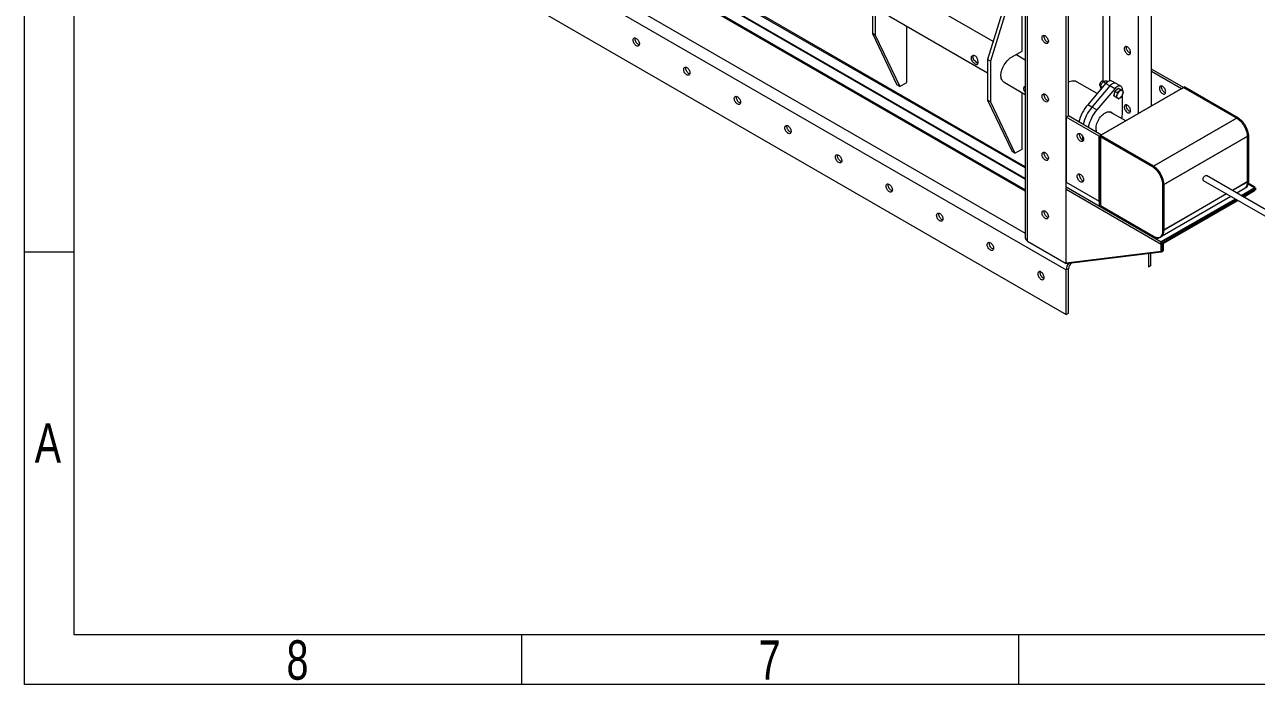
# Model space of a CAD drawing. Header units: millimetres. Extents: x 953 to 17674, y 376 to 6295.
# Drawn here: x 953 to 3432, y 555 to 1883 of the extents above; entities that cross this region are included whole.
import ezdxf

# ---------------------------------------------------------------- set-up
doc = ezdxf.new("R2010")
doc.units = ezdxf.units.MM
doc.styles.add('SLDTEXTSTYLE0', font='TXT', dxfattribs={"width": 0.75})

msp = doc.modelspace()

# ---------------------------------------------------------------- linework, layer by layer
at = {"linetype": 'Continuous', "lineweight": 20}
for p, q in [((952.90534, 554.87005), (952.90534, 6294.86983)), ((1052.90534, 654.87005), (1052.90534, 6194.86983)), ((2966.82335, 2776.51202), (2966.82335, 1453.71593)), ((2971.50962, 1447.18468), (2971.50962, 2769.98077)), ((3049.29137, 1402.28223), (3049.29137, 2725.07832)), ((3194.06301, 2419.5063), (3194.06301, 1703.48249)), ((3220.76291, 1718.89769), (3220.76291, 2416.51345)), ((2966.82335, 1594.39823), (1918.62767, 2199.50871)), ((2966.82333, 1596.84746), (1920.74898, 2200.73332)), ((2966.82331, 1550.30863), (1899.53578, 2166.4406)), ((2966.82331, 1547.859), (1899.53578, 2163.99098)), ((1918.10682, 2177.16144), (2966.82335, 1571.75027)), ((2966.82335, 1572.95309), (1918.62767, 2178.06358)), ((1725.58751, 2153.37555), (3049.29137, 1389.21757)), ((1825.9967, 2121.53777), (2966.82331, 1462.95258)), ((1725.58751, 2063.55606), (3049.29137, 1299.39809)), ((3053.534, 1699.0944), (3053.534, 1995.49951)), ((2940.3969, 1973.01679), (2890.89943, 1812.57114)), ((2946.05377, 1969.75115), (2896.5563, 1809.3055)), ((2960.19591, 1829.71307), (2960.19591, 1977.91524)), ((3136.9726, 1770.00582), (3136.9726, 1958.8524)), ((2658.96845, 1946.46205), (2658.96845, 1864.808)), ((2664.62532, 1943.19641), (2664.62532, 1861.54236)), ((2902.10655, 1848.89895), (2715.83747, 1956.4298)), ((3122.83047, 1957.20284), (3122.83047, 1769.24461)), ((2692.05297, 1900.88017), (2890.89943, 1786.08855)), ((2664.62532, 1861.54236), (2658.96845, 1864.808)), ((2658.96845, 1864.808), (2708.46592, 1761.51094)), ((2664.62532, 1861.54236), (2714.12279, 1758.2453)), ((2728.26493, 1766.40938), (2728.26493, 1879.97542)), ((2896.5563, 1809.3055), (2890.89943, 1812.57114)), ((2890.89943, 1812.57114), (2890.89943, 1730.91709)), ((2938.9827, 1817.46695), (2960.19591, 1829.71307)), ((2966.82329, 1811.53877), (2947.76845, 1822.5389)), ((2869.74783, 1806.06752), (2871.55108, 1805.23535)), ((2896.5563, 1809.3055), (2896.5563, 1727.65146)), ((3285.46502, 1756.24299), (3220.76295, 1793.5947)), ((3281.22237, 1753.79376), (3220.76297, 1788.69623)), ((2714.12279, 1758.2453), (2708.46592, 1761.51094)), ((2714.12279, 1758.2453), (2728.26493, 1766.40938)), ((2923.98395, 1766.98927), (2966.82335, 1742.25861)), ((3111.40014, 1744.2417), (3071.28958, 1767.39704)), ((3128.53389, 1764.44745), (3092.34438, 1721.76936)), ((3116.44101, 1762.11735), (3116.44105, 1761.33032)), ((3120.68301, 1768.67838), (3120.00143, 1768.28484)), ((3123.66014, 1768.01354), (3128.97055, 1764.9479)), ((3124.53523, 1768.48409), (3123.68344, 1768.97581)), ((3137.01915, 1759.54901), (3128.53389, 1764.44745)), ((3130.76698, 1769.95813), (3133.22389, 1768.53978)), ((3149.42172, 1764.50949), (3140.93647, 1769.40792)), ((3159.32126, 1758.79461), (3149.42172, 1764.50949)), ((2960.19591, 1632.51848), (2960.19591, 1746.08452)), ((3137.01915, 1759.54901), (3100.82963, 1716.87093)), ((3146.91868, 1753.83413), (3110.72917, 1711.15605)), ((3117.68392, 1758.58322), (3118.52155, 1758.09967)), ((3118.48821, 1758.99968), (3122.13105, 1756.89672)), ((3146.91868, 1753.83413), (3137.01915, 1759.54901)), ((3145.12767, 1739.34294), (3146.11737, 1744.00034)), ((3145.12767, 1739.34294), (3149.62213, 1736.74835)), ((3147.69722, 1737.79356), (3145.12767, 1739.34294)), ((3146.11737, 1744.00034), (3147.10704, 1748.65772)), ((3147.32224, 1738.00944), (3147.07498, 1738.16874)), ((3147.10704, 1748.65772), (3150.66625, 1751.76572)), ((3147.10704, 1748.65772), (3151.60149, 1746.06313)), ((3147.32224, 1738.00944), (3147.72171, 1737.77883)), ((3150.26674, 1736.24416), (3147.69722, 1737.79356)), ((3150.26674, 1736.24416), (3154.7612, 1733.64957)), ((3150.66625, 1751.76572), (3154.22547, 1754.87372)), ((3154.22547, 1754.87372), (3158.71993, 1752.27913)), ((3162.42847, 1750.05553), (3162.42847, 1751.92692)), ((3162.42847, 1704.79864), (3162.42847, 1741.1155)), ((3281.22237, 1753.79376), (3285.46502, 1756.24299)), ((2896.5563, 1727.65146), (2890.89943, 1730.91709)), ((2890.89943, 1730.91709), (2940.3969, 1627.62003)), ((2896.5563, 1727.65146), (2946.05377, 1624.35439)), ((3100.82963, 1716.87093), (3092.34438, 1721.76936)), ((3110.72917, 1711.15605), (3100.82963, 1716.87093)), ((3049.29137, 1696.64519), (3053.534, 1699.0944)), ((3115.75939, 1658.27401), (3049.29137, 1696.64519)), ((3049.29137, 1696.64519), (3049.29137, 1565.99866)), ((3120.00202, 1660.72323), (3053.534, 1699.0944)), ((3169.03374, 1689.03184), (3137.79975, 1707.06283)), ((3081.81824, 1658.8491), (3081.81824, 1650.92116)), ((3120.00202, 1660.72323), (3115.75939, 1658.27401)), ((3115.75939, 1527.62749), (3115.75939, 1658.27401)), ((2946.05377, 1624.35439), (2940.3969, 1627.62003)), ((2946.05377, 1624.35439), (2960.19591, 1632.51848)), ((3049.29137, 1565.99866), (3115.75939, 1527.62749)), ((2971.50962, 1447.18468), (3049.29137, 1402.28223)), ((1052.90534, 1424.87002), (952.90534, 1424.87002)), ((3214.75435, 1422.67558), (3214.75435, 1394.91783)), ((3218.997, 1423.19849), (3218.997, 1397.36706)), ((3053.534, 1391.66679), (3049.29137, 1389.21757)), ((3049.29137, 1299.39809), (3049.29137, 1389.21757)), ((3053.534, 1301.84731), (3053.534, 1391.66679)), ((3218.997, 1397.36706), (3214.75435, 1394.91783)), ((3049.29137, 1299.39809), (3053.534, 1301.84731)), ((8852.90503, 654.87005), (1052.90534, 654.87005)), ((1952.9053, 654.87005), (1952.9053, 554.87005)), ((2952.90526, 654.87005), (2952.90526, 554.87005)), ((8952.90502, 554.87005), (952.90534, 554.87005))]:
    msp.add_line(p, q, dxfattribs=at)
at = {"color": 0, "linetype": 'Continuous', "lineweight": 0, "extrusion": (1e-16, 0.816497, 0.57735)}
for p, q in [((3285.45594, 1756.24823), (3115.75031, 1658.26864)), ((3285.45594, 1756.24823), (3392.39235, 1694.50846)), ((3392.39235, 1694.50846), (3222.68672, 1596.52887)), ((3115.75031, 1658.26864), (3115.75031, 1517.77503)), ((3222.68672, 1596.52887), (3115.75031, 1658.26864)), ((3413.60555, 1657.76612), (3243.89993, 1559.78653)), ((3413.60555, 1657.76612), (3413.60555, 1566.2623)), ((3567.47218, 1429.02738), (3325.75274, 1568.58416)), ((3573.47218, 1439.41968), (3331.75274, 1578.97647)), ((3413.60555, 1566.2623), (3383.68994, 1548.99051)), ((3049.29137, 1556.14512), (3240.52272, 1445.73765)), ((3049.29137, 1551.54347), (3240.52272, 1441.136)), ((3380.47673, 1536.98925), (3237.68672, 1454.5494)), ((3243.89993, 1468.28271), (3243.89993, 1559.78653)), ((3371.68994, 1542.06231), (3243.89993, 1468.28271)), ((3407.39235, 1552.52899), (3392.47673, 1543.91745))]:
    msp.add_line(p, q, dxfattribs=at)
at = {"color": 0, "linetype": 'Continuous', "lineweight": 0, "extrusion": (3e-16, 0.816497, 0.57735)}
for p, q in [((3287.58633, 1757.47821), (3117.88071, 1659.49862)), ((3287.58633, 1757.47821), (3394.52274, 1695.73845)), ((3394.52274, 1695.73845), (3224.81712, 1597.75886)), ((3117.88071, 1659.49862), (3117.88071, 1519.00501)), ((3224.81712, 1597.75886), (3117.88071, 1659.49862)), ((3415.73595, 1658.9961), (3246.03032, 1561.01651)), ((3415.73595, 1658.9961), (3415.73595, 1567.49228)), ((3415.73595, 1567.49228), (3383.68994, 1548.99051)), ((3380.47673, 1536.98925), (3239.81712, 1455.77938)), ((3246.03032, 1469.51269), (3246.03032, 1561.01651)), ((3371.68994, 1542.06231), (3246.03032, 1469.51269)), ((3409.52274, 1553.75897), (3392.47673, 1543.91745)), ((3117.88071, 1519.00501), (3224.81712, 1457.26525))]:
    msp.add_line(p, q, dxfattribs=at)
for p, q in [((3429.70504, 1554.6853), (3415.30911, 1562.84967)), ((3401.73021, 1538.57496), (3429.70504, 1554.6853)), ((3405.72041, 1536.27121), (3429.70504, 1550.08365)), ((3429.70504, 1554.6853), (3429.70504, 1550.08365)), ((3240.52272, 1445.73765), (3389.71499, 1531.65554)), ((3240.52272, 1441.136), (3393.70518, 1529.3518)), ((3240.52272, 1445.73765), (3240.52272, 1441.136)), ((3240.52272, 1441.136), (3240.52272, 1425.85154)), ((3243.53257, 1442.86934), (3243.53257, 1427.58487)), ((3240.52272, 1425.85154), (3049.29137, 1402.28223)), ((3243.53257, 1427.58487), (3240.52272, 1425.85154))]:
    msp.add_line(p, q)
at = {"linetype": 'Continuous', "lineweight": 20, "flags": 128}
for points in [[(3000.501, 1856.68258), (3000.63123, 1858.08671), (3001.01671, 1859.28295), (3001.64166, 1860.22229), (3002.48039, 1860.86631), (3003.49865, 1861.18865), (3004.65474, 1861.1761), (3005.90128, 1860.82921), (3007.18726, 1860.16212), (3008.4601, 1859.20218), (3009.6676, 1857.98867), (3010.76039, 1856.57127), (3011.69369, 1855.00804), (3012.42923, 1853.36297), (3012.93702, 1851.70344), (3013.19622, 1850.09727), (3013.19622, 1848.61031), (3012.93702, 1847.30346), (3012.42923, 1846.23015), (3011.69369, 1845.43433), (3010.76039, 1844.94867), (3009.6676, 1844.79297), (3008.4601, 1844.97361), (3007.18726, 1845.48326), (3005.90128, 1846.30098), (3004.65474, 1847.39326), (3003.49865, 1848.7155), (3002.48039, 1850.21351), (3001.64166, 1851.82595), (3001.01671, 1853.48684), (3000.63123, 1855.12809), (3000.501, 1856.68258)], [(3004.74363, 1859.1318), (3004.87386, 1860.53593), (3005.01784, 1861.10762)], [(2183.79268, 1855.38116), (2185.07373, 1854.49119), (2186.30236, 1853.33679), (2187.42822, 1851.96522), (2188.40523, 1850.43265), (2189.19342, 1848.8018), (2189.7605, 1847.13945), (2190.08326, 1845.51364), (2190.14847, 1843.99097), (2189.95349, 1842.63372), (2189.50627, 1841.49751), (2188.82514, 1840.62884), (2187.93799, 1840.06325), (2186.88112, 1839.82393), (2185.69784, 1839.92062), (2184.43651, 1840.34946), (2183.14884, 1841.09281), (2181.88756, 1842.12026), (2180.70424, 1843.38976), (2179.64737, 1844.84932), (2178.76022, 1846.43919), (2178.07908, 1848.09429), (2177.63186, 1849.74685), (2177.43689, 1851.3292), (2177.50209, 1852.77659), (2177.82485, 1854.02975), (2178.39194, 1855.03736), (2179.18013, 1855.75819), (2180.15718, 1856.16271), (2181.283, 1856.2344), (2182.51163, 1855.97026), (2183.79268, 1855.38116)], [(2189.88239, 1842.38268), (2188.67914, 1842.79867), (2187.39147, 1843.54203), (2186.13019, 1844.56947), (2184.94687, 1845.83898), (2183.89, 1847.29854), (2183.00285, 1848.88841), (2182.32171, 1850.54351), (2181.87449, 1852.19607), (2181.67952, 1853.77842), (2181.74472, 1855.22581), (2181.94559, 1856.13111)], [(3012.95468, 1847.35915), (3012.70272, 1847.42283), (3011.42989, 1847.93248), (3010.1439, 1848.7502), (3008.89737, 1849.84247), (3007.74128, 1851.16472), (3006.72301, 1852.66272), (3005.88429, 1854.27517), (3005.25934, 1855.93606), (3004.87386, 1857.57731), (3004.74363, 1859.1318)], [(3178.69191, 1827.27279), (3178.56159, 1828.82733), (3178.17611, 1830.46863), (3177.55124, 1832.12947), (3176.71252, 1833.74186), (3175.69425, 1835.23987), (3174.53817, 1836.56211), (3173.29163, 1837.65443), (3172.00556, 1838.47216), (3170.73281, 1838.98176), (3169.5253, 1839.1624), (3168.43252, 1839.0067), (3167.49922, 1838.52104), (3166.76359, 1837.72527), (3166.2558, 1836.65196), (3165.9966, 1835.34511), (3165.9966, 1833.85815), (3166.2558, 1832.25203), (3166.76359, 1830.59244), (3167.49922, 1828.94733), (3168.43252, 1827.3841), (3169.5253, 1825.9667), (3170.73281, 1824.75319), (3172.00556, 1823.7933), (3173.29163, 1823.12616), (3174.53817, 1822.77926), (3175.69425, 1822.76672), (3176.71252, 1823.08906), (3177.55124, 1823.73313), (3178.17611, 1824.67246), (3178.56159, 1825.8687), (3178.69191, 1827.27279)], [(3170.20663, 1837.06969), (3170.33686, 1838.47382), (3170.48084, 1839.04546)], [(3178.41768, 1825.29704), (3178.16572, 1825.36072), (3176.89289, 1825.87037), (3175.6069, 1826.68804), (3174.36037, 1827.78036), (3173.20428, 1829.10261), (3172.18601, 1830.60061), (3171.34729, 1832.21306), (3170.72234, 1833.8739), (3170.33686, 1835.51519), (3170.20663, 1837.06969)], [(2923.98395, 1766.98927), (2922.81479, 1767.77868), (2921.42479, 1769.0878), (2920.24059, 1770.6769), (2919.27615, 1772.52739), (2918.54271, 1774.61753), (2918.04896, 1776.92288), (2917.80063, 1779.41637), (2917.80063, 1782.06877), (2918.04896, 1784.84897), (2918.54271, 1787.7244), (2919.27615, 1790.66135), (2920.24059, 1793.62539), (2921.42479, 1796.58173), (2922.81479, 1799.49572), (2924.39442, 1802.33323), (2926.14503, 1805.06098), (2928.04615, 1807.64696), (2930.07552, 1810.06088), (2932.20928, 1812.27444), (2934.4225, 1814.2617), (2936.68916, 1815.99931), (2938.9827, 1817.46695)], [(2285.61605, 1796.59978), (2286.8971, 1795.70981), (2288.12572, 1794.55541), (2289.25159, 1793.18384), (2290.2286, 1791.65127), (2291.01679, 1790.02042), (2291.58387, 1788.35807), (2291.90663, 1786.73226), (2291.97183, 1785.20959), (2291.77686, 1783.85234), (2291.32964, 1782.71613), (2290.64851, 1781.84746), (2289.76136, 1781.28187), (2288.70448, 1781.04255), (2287.52121, 1781.13924), (2286.25988, 1781.56808), (2284.97221, 1782.31143), (2283.71093, 1783.33888), (2282.52761, 1784.60838), (2281.47074, 1786.06794), (2280.58359, 1787.65781), (2279.90245, 1789.31291), (2279.45527, 1790.96544), (2279.26026, 1792.54782), (2279.3255, 1793.99519), (2279.64822, 1795.24837), (2280.21531, 1796.25598), (2281.0035, 1796.97681), (2281.98054, 1797.38133), (2283.10641, 1797.453), (2284.33499, 1797.18889), (2285.61605, 1796.59978)], [(2291.70576, 1783.60131), (2290.50251, 1784.01729), (2289.21484, 1784.76065), (2287.95355, 1785.78809), (2286.77024, 1787.0576), (2285.71336, 1788.51716), (2284.82622, 1790.10703), (2284.14508, 1791.76213), (2283.6979, 1793.41466), (2283.50289, 1794.99704), (2283.56813, 1796.44441), (2283.76896, 1797.34973)], [(3071.28958, 1767.39704), (3069.91486, 1768.09715), (3067.74366, 1768.87022), (3065.42388, 1769.32464), (3062.97422, 1769.45671), (3060.41441, 1769.2654), (3057.76502, 1768.75224), (3055.04743, 1767.92138), (3053.534, 1767.33227)], [(3119.63045, 1767.9174), (3118.64148, 1766.89492), (3117.7808, 1765.67668), (3117.10255, 1764.33924), (3116.6493, 1762.9666), (3116.44955, 1761.64506), (3116.51584, 1760.45763), (3116.84402, 1759.47897), (3117.41345, 1758.77049), (3117.68392, 1758.58322)], [(3140.93647, 1769.40792), (3140.91012, 1769.42299), (3139.63451, 1769.93467), (3138.20486, 1770.11049), (3136.65677, 1769.94601), (3135.02866, 1769.44542), (3133.36101, 1768.62107), (3131.69524, 1767.49343), (3130.07276, 1766.09063), (3128.53389, 1764.44745)], [(3149.42172, 1764.50949), (3149.39538, 1764.52455), (3148.11976, 1765.03624), (3146.69012, 1765.21206), (3145.14203, 1765.04758), (3143.51391, 1764.54698), (3141.84627, 1763.72264), (3140.1805, 1762.595), (3138.55801, 1761.1922), (3137.01915, 1759.54901)], [(3149.42172, 1764.50949), (3149.39538, 1764.52455), (3148.11976, 1765.03624), (3146.69012, 1765.21206), (3145.14203, 1765.04758), (3143.51391, 1764.54698), (3141.84627, 1763.72264), (3140.1805, 1762.595), (3138.55801, 1761.1922), (3137.01915, 1759.54901)], [(2387.43942, 1737.8184), (2388.72047, 1736.92843), (2389.94909, 1735.77403), (2391.07496, 1734.40246), (2392.05197, 1732.86989), (2392.84015, 1731.23904), (2393.40724, 1729.57669), (2393.73, 1727.95088), (2393.79524, 1726.42818), (2393.60023, 1725.07096), (2393.15301, 1723.93475), (2392.47192, 1723.06605), (2391.58473, 1722.50049), (2390.52789, 1722.26114), (2389.34458, 1722.35787), (2388.08325, 1722.7867), (2386.79558, 1723.53005), (2385.53429, 1724.5575), (2384.35098, 1725.827), (2383.2941, 1727.28656), (2382.40696, 1728.87643), (2381.72582, 1730.53153), (2381.27864, 1732.18407), (2381.08363, 1733.76644), (2381.14887, 1735.21381), (2381.47163, 1736.46697), (2382.03868, 1737.4746), (2382.82686, 1738.19543), (2383.80391, 1738.59995), (2384.92978, 1738.67162), (2386.15836, 1738.40751), (2387.43942, 1737.8184)], [(2393.52913, 1724.81993), (2392.32588, 1725.23591), (2391.03821, 1725.97927), (2389.77692, 1727.00671), (2388.59361, 1728.27622), (2387.53673, 1729.73578), (2386.64958, 1731.32565), (2385.96845, 1732.98075), (2385.52127, 1734.63328), (2385.32626, 1736.21566), (2385.3915, 1737.66303), (2385.59233, 1738.56835)], [(3000.501, 1739.10072), (3000.63123, 1740.50485), (3001.01671, 1741.70109), (3001.64166, 1742.64042), (3002.48039, 1743.28445), (3003.49865, 1743.60678), (3004.65474, 1743.59424), (3005.90128, 1743.24734), (3007.18726, 1742.58025), (3008.4601, 1741.62031), (3009.6676, 1740.4068), (3010.76039, 1738.9894), (3011.69369, 1737.42617), (3012.42923, 1735.78111), (3012.93702, 1734.12152), (3013.19622, 1732.5154), (3013.19622, 1731.02844), (3012.93702, 1729.72159), (3012.42923, 1728.64828), (3011.69369, 1727.85246), (3010.76039, 1727.3668), (3009.6676, 1727.2111), (3008.4601, 1727.39175), (3007.18726, 1727.90139), (3005.90128, 1728.71907), (3004.65474, 1729.81139), (3003.49865, 1731.13363), (3002.48039, 1732.63164), (3001.64166, 1734.24408), (3001.01671, 1735.90492), (3000.63123, 1737.54622), (3000.501, 1739.10072)], [(3004.74363, 1741.54993), (3004.87386, 1742.95406), (3005.01784, 1743.5257)], [(3012.95468, 1729.77728), (3012.70272, 1729.84096), (3011.42989, 1730.35061), (3010.1439, 1731.16828), (3008.89737, 1732.26061), (3007.74128, 1733.58285), (3006.72301, 1735.08086), (3005.88429, 1736.6933), (3005.25934, 1738.35414), (3004.87386, 1739.99544), (3004.74363, 1741.54993)], [(3162.42847, 1751.92692), (3162.2967, 1753.77554), (3161.90463, 1755.4261), (3161.26203, 1756.83752), (3160.38487, 1757.97481), (3159.29492, 1758.80967), (3158.0193, 1759.32136), (3156.58966, 1759.49718), (3155.04156, 1759.3327), (3153.41345, 1758.8321), (3151.7458, 1758.00776), (3150.08003, 1756.88012), (3148.45755, 1755.47732), (3146.91868, 1753.83413)], [(3152.76007, 1734.87084), (3152.21806, 1735.28755), (3151.76317, 1735.83004), (3151.40317, 1736.48893), (3151.14422, 1737.25302), (3150.99074, 1738.10924), (3150.94537, 1739.04291), (3151.00891, 1740.03804), (3151.18021, 1741.07762)], [(3158.88881, 1736.42944), (3158.07063, 1735.77987), (3157.23943, 1735.24766), (3156.40942, 1734.84184), (3155.59478, 1734.5694), (3154.80948, 1734.43494), (3154.06696, 1734.44087), (3153.3799, 1734.587), (3152.76007, 1734.87084)], [(3155.7291, 1748.843), (3156.54728, 1749.49253), (3157.3785, 1750.0248), (3158.20852, 1750.43061), (3159.02313, 1750.70304), (3159.80843, 1750.83745), (3160.55098, 1750.83159), (3161.23803, 1750.68546), (3161.85786, 1750.40157)], [(3161.85786, 1750.40157), (3162.39985, 1749.98484), (3162.85474, 1749.4424), (3163.21476, 1748.78348), (3163.47371, 1748.01939), (3163.62717, 1747.16321), (3163.67254, 1746.22954), (3163.60902, 1745.23442), (3163.43772, 1744.19479)], [(3249.4026, 1747.66667), (3249.27228, 1749.22122), (3248.8868, 1750.86252), (3248.26194, 1752.52336), (3247.42313, 1754.1358), (3246.40495, 1755.63375), (3245.24886, 1756.956), (3244.00232, 1758.04832), (3242.71625, 1758.86609), (3241.44342, 1759.37569), (3240.23591, 1759.55634), (3239.14321, 1759.40064), (3238.20991, 1758.91492), (3237.47428, 1758.1192), (3236.9665, 1757.04589), (3236.70729, 1755.73899), (3236.70729, 1754.25204), (3236.9665, 1752.64592), (3237.47428, 1750.98633), (3238.20991, 1749.34122), (3239.14321, 1747.77799), (3240.23591, 1746.36066), (3241.44342, 1745.14715), (3242.71625, 1744.18719), (3244.00232, 1743.52007), (3245.24886, 1743.17318), (3246.40495, 1743.16063), (3247.42313, 1743.48299), (3248.26194, 1744.12702), (3248.8868, 1745.0664), (3249.27228, 1746.26259), (3249.4026, 1747.66667)], [(3240.91732, 1757.46358), (3241.04755, 1758.86771), (3241.19153, 1759.4394)], [(3249.12829, 1745.69097), (3248.87642, 1745.75463), (3247.60358, 1746.26425), (3246.3176, 1747.08195), (3245.07098, 1748.17432), (3243.91497, 1749.49652), (3242.89671, 1750.9945), (3242.05798, 1752.60694), (3241.43303, 1754.26783), (3241.04755, 1755.90908), (3240.91732, 1757.46358)], [(3178.69191, 1709.69092), (3178.56159, 1711.24546), (3178.17611, 1712.88676), (3177.55124, 1714.54758), (3176.71252, 1716.16), (3175.69425, 1717.658), (3174.53817, 1718.98025), (3173.29163, 1720.07257), (3172.00556, 1720.89029), (3170.73281, 1721.39989), (3169.5253, 1721.58053), (3168.43252, 1721.42483), (3167.49922, 1720.93917), (3166.76359, 1720.1434), (3166.2558, 1719.07012), (3165.9966, 1717.76324), (3165.9966, 1716.27628), (3166.2558, 1714.67014), (3166.76359, 1713.01058), (3167.49922, 1711.36547), (3168.43252, 1709.80224), (3169.5253, 1708.38484), (3170.73281, 1707.17135), (3172.00556, 1706.21143), (3173.29163, 1705.54432), (3174.53817, 1705.1974), (3175.69425, 1705.18485), (3176.71252, 1705.50719), (3177.55124, 1706.15124), (3178.17611, 1707.09062), (3178.56159, 1708.28684), (3178.69191, 1709.69092)], [(3170.20663, 1719.48782), (3170.33686, 1720.89195), (3170.48084, 1721.46362)], [(3178.41768, 1707.71517), (3178.16572, 1707.77888), (3176.89289, 1708.2885), (3175.6069, 1709.1062), (3174.36037, 1710.1985), (3173.20428, 1711.52074), (3172.18601, 1713.01874), (3171.34729, 1714.63116), (3170.72234, 1716.29205), (3170.33686, 1717.93333), (3170.20663, 1719.48782)], [(3111.18237, 1665.8147), (3110.45062, 1667.26668), (3109.7965, 1669.21217), (3109.38489, 1671.37065), (3109.22157, 1673.7119), (3109.30886, 1676.20302), (3109.64553, 1678.80903), (3110.22686, 1681.4934), (3111.04464, 1684.21838), (3112.08743, 1686.94575), (3113.34059, 1689.63721), (3114.78656, 1692.25501), (3116.40496, 1694.76237), (3118.17314, 1697.12412), (3120.06625, 1699.30709), (3122.05773, 1701.2806), (3124.1196, 1703.01701), (3126.22294, 1704.49189), (3128.3382, 1705.68459), (3130.43573, 1706.57833), (3132.48604, 1707.16057), (3134.46037, 1707.42315), (3136.33099, 1707.36237)], [(2489.26278, 1679.03702), (2490.54388, 1678.14703), (2491.77246, 1676.99265), (2492.89837, 1675.62106), (2493.87533, 1674.08852), (2494.66356, 1672.45764), (2495.23061, 1670.79531), (2495.55337, 1669.1695), (2495.61861, 1667.6468), (2495.42364, 1666.28956), (2494.97638, 1665.15337), (2494.29529, 1664.28467), (2493.40809, 1663.71911), (2492.35122, 1663.47979), (2491.16791, 1663.57651), (2489.90662, 1664.00532), (2488.61895, 1664.74867), (2487.35766, 1665.77612), (2486.17435, 1667.04562), (2485.11747, 1668.50518), (2484.23037, 1670.09503), (2483.54919, 1671.75015), (2483.10201, 1673.40269), (2482.90704, 1674.98504), (2482.9722, 1676.43246), (2483.29496, 1677.68561), (2483.86209, 1678.6932), (2484.65023, 1679.41405), (2485.62728, 1679.81857), (2486.75311, 1679.89026), (2487.98177, 1679.6261), (2489.26278, 1679.03702)], [(2495.35254, 1666.03852), (2494.14925, 1666.45453), (2492.86158, 1667.19789), (2491.60029, 1668.22533), (2490.41697, 1669.49484), (2489.3601, 1670.9544), (2488.47299, 1672.54425), (2487.79182, 1674.19937), (2487.34464, 1675.8519), (2487.14967, 1677.43426), (2487.21483, 1678.88167), (2487.4157, 1679.78697)], [(3071.21169, 1659.4946), (3071.34193, 1660.89873), (3071.7274, 1662.09497), (3072.35236, 1663.03431), (3073.19108, 1663.67833), (3074.20935, 1664.00067), (3075.36535, 1663.98817), (3076.61197, 1663.64123), (3077.89795, 1662.97418), (3079.17079, 1662.0142), (3080.3783, 1660.80069), (3081.47108, 1659.38333), (3082.40429, 1657.82011), (3083.13993, 1656.17504), (3083.64771, 1654.51546), (3083.90691, 1652.90929), (3083.90691, 1651.42233), (3083.64771, 1650.11548), (3083.13993, 1649.04217), (3082.40429, 1648.2464), (3081.47108, 1647.76069), (3080.3783, 1647.60501), (3079.17079, 1647.78566), (3077.89795, 1648.29528), (3076.61197, 1649.11298), (3075.36535, 1650.20535), (3074.20935, 1651.52755), (3073.19108, 1653.02553), (3072.35236, 1654.63797), (3071.7274, 1656.29886), (3071.34193, 1657.94011), (3071.21169, 1659.4946)], [(3075.72853, 1663.91964), (3075.48694, 1662.66847), (3075.48694, 1661.18151), (3075.74615, 1659.57539), (3076.25393, 1657.9158), (3076.98956, 1656.27069), (3077.92286, 1654.70746), (3079.01556, 1653.29014), (3080.22307, 1652.07662), (3081.4959, 1651.11666), (3082.78197, 1650.44955), (3083.66537, 1650.17117)], [(2591.08619, 1620.25562), (2592.3672, 1619.36568), (2593.59587, 1618.21125), (2594.7217, 1616.83971), (2595.69874, 1615.30711), (2596.48689, 1613.67628), (2597.05402, 1612.01391), (2597.37678, 1610.3881), (2597.44194, 1608.86545), (2597.24697, 1607.50821), (2596.79979, 1606.37197), (2596.11861, 1605.50332), (2595.2315, 1604.93771), (2594.17463, 1604.69838), (2592.99132, 1604.79511), (2591.73003, 1605.22391), (2590.44236, 1605.96727), (2589.18107, 1606.99471), (2587.99776, 1608.26422), (2586.94088, 1609.72378), (2586.05369, 1611.31367), (2585.3726, 1612.96875), (2584.92534, 1614.62133), (2584.73036, 1616.20368), (2584.79561, 1617.65105), (2585.11837, 1618.90421), (2585.68541, 1619.91185), (2586.47364, 1620.63265), (2587.45069, 1621.03717), (2588.57652, 1621.10886), (2589.8051, 1620.84475), (2591.08619, 1620.25562)], [(2597.17587, 1607.25717), (2595.97266, 1607.67313), (2594.68499, 1608.41649), (2593.4237, 1609.44393), (2592.24039, 1610.71343), (2591.18351, 1612.173), (2590.29632, 1613.76289), (2589.61523, 1615.41796), (2589.16796, 1617.07055), (2588.97299, 1618.6529), (2589.03824, 1620.10027), (2589.23911, 1621.00557)], [(3000.501, 1621.51885), (3000.63123, 1622.92298), (3001.01671, 1624.11922), (3001.64166, 1625.05853), (3002.48039, 1625.70258), (3003.49865, 1626.02492), (3004.65474, 1626.01237), (3005.90128, 1625.66547), (3007.18726, 1624.99838), (3008.4601, 1624.03844), (3009.6676, 1622.82493), (3010.76039, 1621.40753), (3011.69369, 1619.8443), (3012.42923, 1618.19924), (3012.93702, 1616.53968), (3013.19622, 1614.93353), (3013.19622, 1613.44658), (3012.93702, 1612.1397), (3012.42923, 1611.06641), (3011.69369, 1610.2706), (3010.76039, 1609.78493), (3009.6676, 1609.62923), (3008.4601, 1609.8099), (3007.18726, 1610.31953), (3005.90128, 1611.13723), (3004.65474, 1612.22952), (3003.49865, 1613.55177), (3002.48039, 1615.04977), (3001.64166, 1616.66219), (3001.01671, 1618.32308), (3000.63123, 1619.96435), (3000.501, 1621.51885)], [(3004.74363, 1623.96807), (3004.87386, 1625.3722), (3005.01784, 1625.94386)], [(3012.95468, 1612.19541), (3012.70272, 1612.25912), (3011.42989, 1612.76874), (3010.1439, 1613.58644), (3008.89737, 1614.67874), (3007.74128, 1616.00098), (3006.72301, 1617.49899), (3005.88429, 1619.11141), (3005.25934, 1620.7723), (3004.87386, 1622.41357), (3004.74363, 1623.96807)], [(2692.90952, 1561.47426), (2694.19062, 1560.58427), (2695.4192, 1559.42989), (2696.54511, 1558.0583), (2697.52207, 1556.52576), (2698.3103, 1554.89488), (2698.87734, 1553.23255), (2699.20011, 1551.60674), (2699.26535, 1550.08405), (2699.07038, 1548.7268), (2698.62311, 1547.59062), (2697.94202, 1546.72192), (2697.05483, 1546.15635), (2695.99796, 1545.91703), (2694.81473, 1546.0137), (2693.55335, 1546.44256), (2692.26568, 1547.18592), (2691.0044, 1548.21336), (2689.82108, 1549.48286), (2688.76421, 1550.94243), (2687.8771, 1552.53227), (2687.19592, 1554.18739), (2686.74875, 1555.83993), (2686.55378, 1557.42228), (2686.61893, 1558.8697), (2686.94169, 1560.12285), (2687.50882, 1561.13044), (2688.29697, 1561.85129), (2689.27402, 1562.25581), (2690.39984, 1562.32751), (2691.62851, 1562.06334), (2692.90952, 1561.47426)], [(2698.99928, 1548.47576), (2697.79598, 1548.89178), (2696.50831, 1549.63513), (2695.24703, 1550.66258), (2694.06371, 1551.93208), (2693.00684, 1553.39164), (2692.11973, 1554.98149), (2691.43855, 1556.63661), (2690.99137, 1558.28914), (2690.7964, 1559.8715), (2690.86156, 1561.31891), (2691.06243, 1562.22421)], [(3071.21169, 1577.84056), (3071.34193, 1579.24469), (3071.7274, 1580.4409), (3072.35236, 1581.38023), (3073.19108, 1582.02428), (3074.20935, 1582.34662), (3075.36535, 1582.3341), (3076.61197, 1581.98715), (3077.89795, 1581.32009), (3079.17079, 1580.36013), (3080.3783, 1579.14661), (3081.47108, 1577.72924), (3082.40429, 1576.16603), (3083.13993, 1574.52095), (3083.64771, 1572.86136), (3083.90691, 1571.25521), (3083.90691, 1569.76828), (3083.64771, 1568.46141), (3083.13993, 1567.3881), (3082.40429, 1566.59235), (3081.47108, 1566.10661), (3080.3783, 1565.95094), (3079.17079, 1566.13159), (3077.89795, 1566.64121), (3076.61197, 1567.45891), (3075.36535, 1568.55128), (3074.20935, 1569.87347), (3073.19108, 1571.37145), (3072.35236, 1572.98387), (3071.7274, 1574.64476), (3071.34193, 1576.28604), (3071.21169, 1577.84056)], [(3075.72853, 1582.26554), (3075.48694, 1581.01439), (3075.48694, 1579.52746), (3075.74615, 1577.92132), (3076.25393, 1576.26173), (3076.98956, 1574.61664), (3077.92286, 1573.05339), (3079.01556, 1571.63606), (3080.22307, 1570.42255), (3081.4959, 1569.46259), (3082.78197, 1568.79547), (3083.66529, 1568.51714)], [(2794.73293, 1502.69286), (2796.01394, 1501.80292), (2797.24261, 1500.64849), (2798.36843, 1499.27695), (2799.34548, 1497.74435), (2800.13363, 1496.11353), (2800.70075, 1494.45115), (2801.02352, 1492.82534), (2801.08867, 1491.30269), (2800.8937, 1489.94545), (2800.44652, 1488.80921), (2799.76535, 1487.94056), (2798.87824, 1487.37495), (2797.82137, 1487.13563), (2796.63805, 1487.23235), (2795.37676, 1487.66116), (2794.08909, 1488.40451), (2792.82781, 1489.43196), (2791.64449, 1490.70146), (2790.58762, 1492.16102), (2789.70043, 1493.75091), (2789.01933, 1495.40599), (2788.57216, 1497.05852), (2788.3771, 1498.64093), (2788.44234, 1500.08829), (2788.7651, 1501.34145), (2789.33215, 1502.34909), (2790.12038, 1503.06989), (2791.09743, 1503.47441), (2792.22325, 1503.5461), (2793.45183, 1503.28199), (2794.73293, 1502.69286)], [(2800.8226, 1489.69441), (2799.61939, 1490.11037), (2798.33172, 1490.85373), (2797.07044, 1491.88117), (2795.88712, 1493.15068), (2794.83025, 1494.61024), (2793.94306, 1496.20013), (2793.26196, 1497.85521), (2792.81478, 1499.50774), (2792.61973, 1501.09014), (2792.68497, 1502.53751), (2792.88584, 1503.44281)], [(3000.501, 1503.93698), (3000.63123, 1505.34111), (3001.01671, 1506.53733), (3001.64166, 1507.47666), (3002.48039, 1508.12071), (3003.49865, 1508.44305), (3004.65474, 1508.4305), (3005.90128, 1508.08358), (3007.18726, 1507.41651), (3008.4601, 1506.45655), (3009.6676, 1505.24306), (3010.76039, 1503.82566), (3011.69369, 1502.26243), (3012.42923, 1500.61737), (3012.93702, 1498.95779), (3013.19622, 1497.35166), (3013.19622, 1495.86471), (3012.93702, 1494.55783), (3012.42923, 1493.48455), (3011.69369, 1492.68873), (3010.76039, 1492.20307), (3009.6676, 1492.04737), (3008.4601, 1492.22801), (3007.18726, 1492.73766), (3005.90128, 1493.55533), (3004.65474, 1494.64765), (3003.49865, 1495.9699), (3002.48039, 1497.4679), (3001.64166, 1499.08032), (3001.01671, 1500.74119), (3000.63123, 1502.38249), (3000.501, 1503.93698)], [(3004.74363, 1506.3862), (3004.87386, 1507.79033), (3005.01784, 1508.36197)], [(3012.95468, 1494.61352), (3012.70272, 1494.67723), (3011.42989, 1495.18688), (3010.1439, 1496.00455), (3008.89737, 1497.09687), (3007.74128, 1498.41912), (3006.72301, 1499.91712), (3005.88429, 1501.52954), (3005.25934, 1503.19041), (3004.87386, 1504.8317), (3004.74363, 1506.3862)], [(2896.55626, 1443.91151), (2897.83735, 1443.02151), (2899.06593, 1441.86714), (2900.19184, 1440.49554), (2901.16881, 1438.963), (2901.95704, 1437.33212), (2902.52408, 1435.66979), (2902.84684, 1434.04398), (2902.91208, 1432.52129), (2902.71711, 1431.16404), (2902.26985, 1430.02786), (2901.58876, 1429.15916), (2900.70157, 1428.59359), (2899.64478, 1428.35422), (2898.46146, 1428.45095), (2897.20009, 1428.8798), (2895.9125, 1429.62311), (2894.65113, 1430.6506), (2893.46782, 1431.9201), (2892.41094, 1433.37967), (2891.52384, 1434.96951), (2890.84266, 1436.62463), (2890.39548, 1438.27717), (2890.20051, 1439.85952), (2890.26575, 1441.30689), (2890.58852, 1442.56005), (2891.15556, 1443.56768), (2891.9437, 1444.28854), (2892.92075, 1444.69305), (2894.04666, 1444.7647), (2895.27524, 1444.50059), (2896.55626, 1443.91151)], [(2902.64601, 1430.91301), (2901.44272, 1431.32902), (2900.15513, 1432.07233), (2898.89376, 1433.09982), (2897.71045, 1434.36932), (2896.65357, 1435.82888), (2895.76647, 1437.41873), (2895.08529, 1439.07385), (2894.63811, 1440.72639), (2894.44314, 1442.30874), (2894.50838, 1443.75611), (2894.70917, 1444.66145)], [(2998.37967, 1385.1301), (2997.09857, 1385.71923), (2995.86999, 1385.98334), (2994.74416, 1385.91165), (2993.76711, 1385.50713), (2992.97897, 1384.78628), (2992.41184, 1383.77869), (2992.08908, 1382.52554), (2992.02384, 1381.07817), (2992.21889, 1379.49577), (2992.66607, 1377.84323), (2993.34716, 1376.18816), (2994.23435, 1374.59826), (2995.29123, 1373.1387), (2996.47454, 1371.8692), (2997.73583, 1370.84175), (2999.0235, 1370.0984), (3000.28479, 1369.66959), (3001.4681, 1369.57287), (3002.52498, 1369.81219), (3003.41217, 1370.37775), (3004.09326, 1371.24645), (3004.54044, 1372.38269), (3004.73549, 1373.73988), (3004.67025, 1375.26258), (3004.34749, 1376.88839), (3003.78045, 1378.55072), (3002.99222, 1380.18159), (3002.01517, 1381.71419), (3000.88934, 1383.08573), (2999.66076, 1384.24011), (2998.37967, 1385.1301)], [(2996.53258, 1385.88005), (2996.33171, 1384.97475), (2996.26647, 1383.52738), (2996.46152, 1381.94498), (2996.9087, 1380.29245), (2997.58979, 1378.63737), (2998.47698, 1377.04748), (2999.53386, 1375.58792), (3000.71717, 1374.31841), (3001.97846, 1373.29097), (3003.26613, 1372.54761), (3004.46934, 1372.13165)]]:
    msp.add_lwpolyline(points, dxfattribs=at)
at = {"linetype": 'Continuous', "lineweight": 20}
for centre, radius, start, end in [((3124.05585, 1761.83283), 7.62015, 122.14512393, 177.86016218), ((3122.39702, 1765.61265), 3.60079, 69.06791713, 140.20331539), ((3157.3443, 1742.00447), 11.85741, 151.97704028, 184.02947278), ((3157.43556, 1743.416), 11.21664, 114.39736277, 147.85900853), ((3165.59971, 1737.84585), 14.77722, 131.90989854, 167.36736497), ((3149.01843, 1747.42651), 14.77701, 311.90945267, 347.36734437), ((3155.40913, 1668.10045), 82.81012, 139.60179247, 166.91575025), ((3163.89439, 1663.20201), 82.81012, 139.60179247, 166.91575025), ((3173.79392, 1657.48713), 82.81012, 139.60179247, 166.91575025), ((3135.36916, 1698.77662), 8.63946, 46.24107729, 83.60795032), ((3105.12375, 1705.23296), 57.30637, 348.22653142, 359.56575746), ((2974.76265, 1454.46563), 7.97462, 185.39438469, 245.9255524), ((3073.67954, 1388.201), 24.40935, 143.01781799, 177.6131264), ((3068.88625, 1390.96813), 15.36814, 124.57179571, 177.39435392)]:
    msp.add_arc(centre, radius, start, end, dxfattribs=at)
at = {"color": 0, "linetype": 'Continuous', "lineweight": 0, "extrusion": (-1.26731e-16, 2.46299e-16, -1)}
msp.add_ellipse((3392.39235, 1670.01357), major_axis=(15, -25.98076), ratio=0.5773502692, start_param=-2.3561944902, end_param=-0.7853981634, dxfattribs=at)
at = {"color": 0, "linetype": 'Continuous', "lineweight": 0, "extrusion": (-1.16987e-17, 1.20263e-16, -1)}
for centre, start_param, end_param in [((3394.52274, 1671.24355), -2.3561944902, -0.7853981634), ((3392.39235, 1578.50975), -0.7853981634, 0)]:
    msp.add_ellipse(centre, major_axis=(15, -25.98076), ratio=0.5773502692, start_param=start_param, end_param=end_param, dxfattribs=at)
at = {"color": 0, "linetype": 'Continuous', "lineweight": 0}
for centre, major_axis, start_param, end_param in [((3222.68672, 1572.03398), (-15, 25.98076), -2.3561944902, -0.7853981634), ((3224.81712, 1573.26396), (-15, 25.98076), -2.3561944902, -0.7853981634), ((3222.68672, 1480.53016), (15, -25.98076), -0.7853981634, 0.7853981634), ((3224.81712, 1481.76014), (15, -25.98076), -0.7853981634, 0.7853981634)]:
    msp.add_ellipse(centre, major_axis=major_axis, ratio=0.5773502692, start_param=start_param, end_param=end_param, dxfattribs=at)
at = {"color": 0, "linetype": 'Continuous', "lineweight": 0, "extrusion": (1.90032e-16, 8.2735e-17, -1)}
msp.add_ellipse((3328.75274, 1573.78031), major_axis=(-3, -5.19615), ratio=0.5773502692, start_param=0, end_param=2.3561944902, dxfattribs=at)
at = {"color": 0, "linetype": 'Continuous', "lineweight": 0, "extrusion": (-3.26921e-18, 1.94338e-16, -1)}
msp.add_ellipse((3328.75274, 1573.78031), major_axis=(3, 5.19615), ratio=0.5773502692, start_param=-0.7853981634, end_param=0, dxfattribs=at)
at = {"color": 0, "linetype": 'Continuous', "lineweight": 0, "extrusion": (2.83269e-16, 2.28979e-16, -1)}
msp.add_ellipse((3394.52274, 1579.73973), major_axis=(15, -25.98076), ratio=0.5773502692, start_param=-0.7853981634, end_param=0, dxfattribs=at)
at = {"linetype": 'Continuous', "lineweight": 20}
for points, knots in [([(2857.66542, 1815.42197), (2857.76458, 1816.28473), (2857.96279, 1818.00922), (2859.4652, 1819.93901), (2861.60499, 1821.06787), (2864.14815, 1821.11368), (2866.60677, 1819.98511), (2868.65838, 1817.89092), (2870.23047, 1815.09239), (2871.30272, 1811.84458), (2871.83355, 1808.59201), (2871.82436, 1805.849), (2871.31486, 1803.88908), (2870.29297, 1802.79481), (2868.69937, 1802.64367), (2866.565, 1803.43814), (2864.13306, 1804.99643), (2861.69709, 1807.11382), (2859.54885, 1809.69013), (2857.97501, 1812.58994), (2857.76702, 1814.49254), (2857.66542, 1815.42197)], [0, 0, 0, 0, 0.051721289, 0.1033809537, 0.1566633401, 0.2114492018, 0.2643674281, 0.3148872514, 0.3662423114, 0.4202732749, 0.4748118813, 0.526978781, 0.5776545732, 0.6296805226, 0.6840620258, 0.7382978028, 0.7897500673, 0.8402505292, 0.8929665071, 0.9477133342, 1, 1, 1, 1]), ([(2862.29087, 1820.88634), (2862.2619, 1820.86055), (2861.60441, 1820.27524), (2861.13902, 1818.43149), (2861.23887, 1815.74155), (2862.40269, 1812.97208), (2864.34778, 1810.34309), (2866.79144, 1808.0503), (2868.67438, 1806.70204), (2869.58621, 1806.16306), (2869.74783, 1806.06752)], [0, 0, 0, 0, 0.0077456099, 0.1757997812, 0.3328826706, 0.4852258662, 0.6443651818, 0.8133189271, 0.9669115644, 1, 1, 1, 1]), ([(2861.55448, 1817.66708), (2861.61624, 1818.55077), (2861.70273, 1819.78841), (2862.42233, 1820.64511), (2862.62813, 1820.89012)], [0, 0, 0, 0, 0.71401113677, 1, 1, 1, 1]), ([(2871.64975, 1805.61077), (2871.41569, 1805.68308), (2870.56901, 1805.94465), (2868.64025, 1807.19154), (2866.20395, 1809.10155), (2863.89737, 1811.52014), (2862.14478, 1814.31937), (2861.57751, 1816.46212), (2861.55706, 1817.53183), (2861.55448, 1817.66708)], [0, 0, 0, 0, 0.0675574205, 0.2443901907, 0.4137801075, 0.5931736012, 0.7848458608, 0.9727973096, 1, 1, 1, 1]), ([(3118.48821, 1758.99968), (3118.61951, 1759.42757), (3119.12929, 1761.08897), (3119.91927, 1762.66476), (3120.50578, 1763.83471)], [0, 0, 0, 0, 0.2575487632, 1, 1, 1, 1]), ([(3120.50578, 1763.83471), (3120.74933, 1764.23967), (3121.65595, 1765.74714), (3122.81352, 1767.05616), (3123.66014, 1768.01354)], [0, 0, 0, 0, 0.2686359724, 1, 1, 1, 1]), ([(3123.66014, 1768.01354), (3124.07833, 1768.26318), (3124.92238, 1768.76703), (3126.06744, 1769.13055), (3126.64516, 1769.31396)], [0, 0, 0, 0, 0.4954587311, 1, 1, 1, 1]), ([(3126.64516, 1769.31396), (3126.73005, 1769.33662), (3127.37286, 1769.50822), (3128.69983, 1769.7656), (3130.07373, 1769.89356), (3130.76698, 1769.95813)], [0, 0, 0, 0, 0.0700908219, 0.5307803544, 1, 1, 1, 1]), ([(2963.7315, 1754.19133), (2963.83477, 1755.04589), (2964.04118, 1756.75399), (2965.27343, 1758.51211), (2966.40245, 1759.0023), (2966.82331, 1759.18502)], [0, 0, 0, 0, 0.3857409207, 0.7710245335, 1, 1, 1, 1]), ([(2966.82331, 1747.16185), (2966.44878, 1747.59145), (2965.31647, 1748.89024), (2964.05469, 1751.36987), (2963.83757, 1753.26537), (2963.7315, 1754.19133)], [0, 0, 0, 0, 0.2017931529, 0.6100711408, 1, 1, 1, 1]), ([(3118.88728, 1755.79315), (3118.86501, 1755.87656), (3118.69637, 1756.50821), (3118.49321, 1757.63265), (3118.48989, 1758.54122), (3118.48821, 1758.99968)], [0, 0, 0, 0, 0.0700930799, 0.5307782961, 1, 1, 1, 1]), ([(3119.55529, 1753.85902), (3119.54907, 1753.87276), (3119.24019, 1754.55587), (3119.06194, 1755.18079), (3118.88728, 1755.79315)], [0, 0, 0, 0, 0.0201151464, 1, 1, 1, 1]), ([(3151.18021, 1741.07762), (3151.1561, 1740.9676), (3150.97345, 1740.13446), (3150.51421, 1738.62998), (3149.9213, 1737.37938), (3149.62213, 1736.74835)], [0, 0, 0, 0, 0.070087803, 0.5307817637, 1, 1, 1, 1]), ([(3149.62213, 1736.74835), (3150.19833, 1736.40499), (3151.3613, 1735.712), (3152.291, 1735.15292), (3152.76007, 1734.87084)], [0, 0, 0, 0, 0.4954633792, 1, 1, 1, 1]), ([(3151.60149, 1746.06313), (3151.59967, 1745.21502), (3151.59598, 1743.50327), (3151.31964, 1741.89105), (3151.18021, 1741.07762)], [0, 0, 0, 0, 0.49546036154, 1, 1, 1, 1]), ([(3155.7291, 1748.843), (3155.4581, 1748.61454), (3154.22829, 1747.57776), (3152.75226, 1746.72667), (3151.60149, 1746.06313)], [0, 0, 0, 0, 0.2203604007, 1, 1, 1, 1]), ([(3154.7612, 1733.64957), (3155.91197, 1734.31311), (3157.388, 1735.16421), (3158.61781, 1736.20098), (3158.88881, 1736.42944)], [0, 0, 0, 0, 0.7796395993, 1, 1, 1, 1]), ([(3158.71993, 1752.27913), (3158.55841, 1752.0424), (3157.73581, 1750.83678), (3156.62323, 1749.73137), (3155.7291, 1748.843)], [0, 0, 0, 0, 0.19635009796, 1, 1, 1, 1]), ([(3161.85786, 1750.40157), (3161.7963, 1750.43869), (3161.33013, 1750.71975), (3160.33609, 1751.3158), (3159.26193, 1751.95606), (3158.71993, 1752.27913)], [0, 0, 0, 0, 0.0700959001, 0.5307800431, 1, 1, 1, 1]), ([(3158.88881, 1736.42944), (3159.78293, 1737.31783), (3160.89551, 1738.42327), (3161.71812, 1739.62881), (3161.87963, 1739.86552)], [0, 0, 0, 0, 0.8036520842, 1, 1, 1, 1]), ([(3163.859, 1749.1803), (3163.60059, 1749.3402), (3163.07905, 1749.66293), (3162.26738, 1750.15387), (3161.85786, 1750.40157)], [0, 0, 0, 0, 0.4954614347, 1, 1, 1, 1]), ([(3161.87963, 1739.86552), (3162.19926, 1740.53017), (3162.84437, 1741.87165), (3163.23874, 1743.41574), (3163.43772, 1744.19479)], [0, 0, 0, 0, 0.4954611105, 1, 1, 1, 1]), ([(3163.43772, 1744.19479), (3163.46052, 1744.30556), (3163.63316, 1745.14443), (3163.84384, 1746.79248), (3163.85391, 1748.37951), (3163.859, 1749.1803)], [0, 0, 0, 0, 0.070086385, 0.5307825474, 1, 1, 1, 1]), ([(3152.76007, 1734.87084), (3152.82032, 1734.8345), (3153.2766, 1734.55927), (3154.02188, 1734.10661), (3154.51326, 1733.80284), (3154.7612, 1733.64957)], [0, 0, 0, 0, 0.0700886439, 0.5307862461, 1, 1, 1, 1])]:
    msp.add_open_spline(points, degree=3, knots=knots, dxfattribs=at)

# ---------------------------------------------------------------- texts
at = {"linetype": 'Continuous', "lineweight": 20, "char_height": 79.375, "attachment_point": 2, "style": 'SLDTEXTSTYLE0'}
for s, insert in [('A', (999.6991, 1080.3703)), ('8', (1502.10606, 643.64021)), ('7', (2452.10602, 643.64021))]:
    msp.add_mtext(s, dxfattribs=dict(at, insert=insert))

doc.saveas('drawing.dxf')
